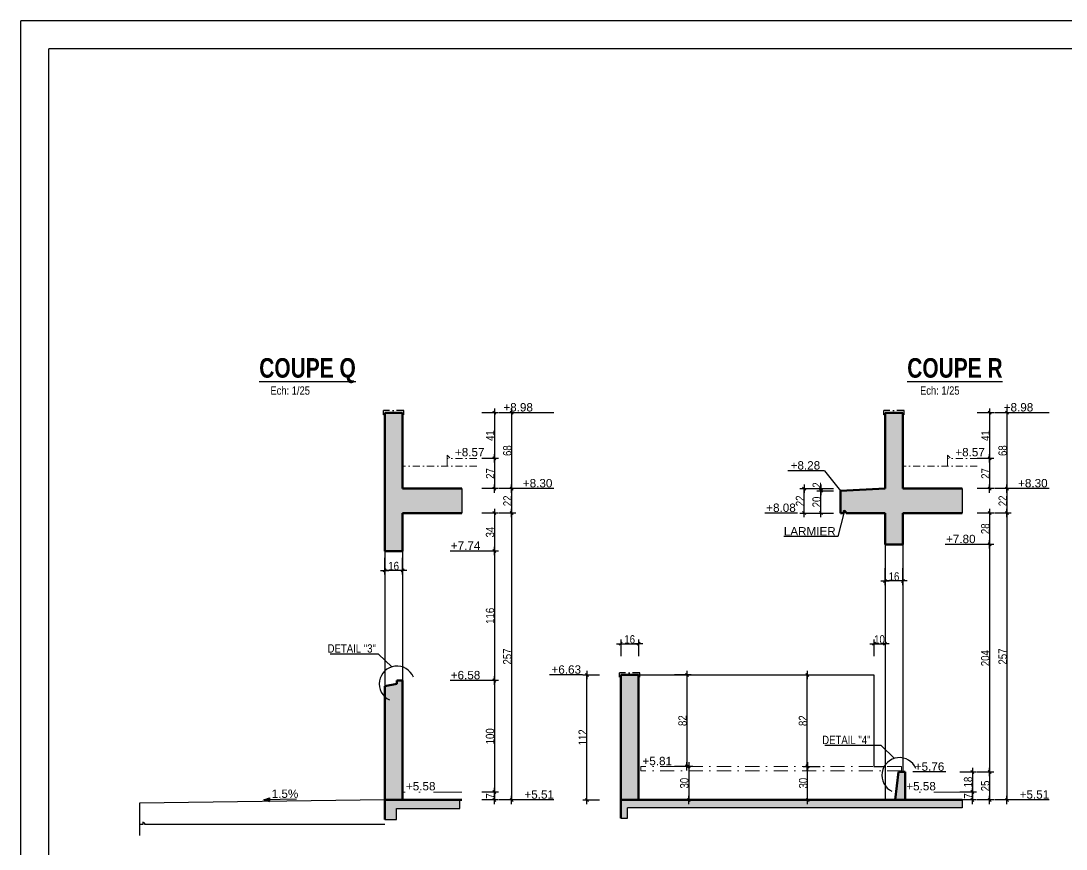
# Model space of a CAD drawing. Header units: millimetres. Extents: x 7120 to 15038, y -9128 to -4928.
# Drawn here: x 7120 to 8994, y -6412 to -4928 of the extents above; entities that cross this region are included whole.
import ezdxf
from ezdxf.enums import TextEntityAlignment as Align

# ---------------------------------------------------------------- set-up
doc = ezdxf.new("R2010")
doc.units = ezdxf.units.MM
doc.linetypes.add('TIRETPT2', pattern=[12.7, 6.35, -3.175, 0, -3.175])
doc.linetypes.add('TIRETPTX2', pattern=[50.8, 25.4, -12.7, 0, -12.7])
for name, color, linetype in [('01_Cad_2', 5, 'Continuous'), ('01_cote_gen', 4, 'Continuous'), ('01_linteaux', 2, 'Continuous'), ('01_poch_BN', 9, 'Continuous'), ('01_texte', 230, 'Continuous'), ('AA_COTES', 2, 'Continuous')]:
    doc.layers.add(name, color=color, linetype=linetype)
doc.layers.add('01_murs_coup', color=5, linetype='Continuous', lineweight=60)
doc.layers.add('01_tram_axes', color=2, linetype='TIRETPTX2', lineweight=9)
doc.styles.add('ARIAL', font='arial.ttf')
doc.styles.add('Arial Narrow', font='ARIALN.TTF')
doc.styles.add('impact', font='impact.ttf')
doc.styles.add('MATTE_TXT', font='arial.ttf')
doc.styles.add('STYLE2', font='ARIALN.TTF')
doc.dimstyles.new('JB25', dxfattribs={"dimscale": 0.1, "dimtxt": 150, "dimasz": 15, "dimexe": 0.1, "dimexo": 0.1, "dimgap": 0.09, "dimtad": 1, "dimdec": 1, "dimlfac": 0.5, "dimdsep": 46, "dimtxsty": 'STYLE2', "dimblk1": 'BOND_G', "dimblk2": 'BOND_D', "dimsah": 1, "dimcen": 1.5, "dimdle": 0.01, "dimse1": 1, "dimse2": 1, "dimclrd": 4, "dimclre": 2, "dimclrt": 6, "dimazin": 2, "dimtfac": 2.333333, "dimtdec": 1, "dimtix": 1, "dimtmove": 2, "dimatfit": 3, "dimldrblk": 'BOND_G', "dimfxl": 1, "dimtolj": 1, "dimtzin": 0, "dimarcsym": 0})

# ---------------------------------------------------------------- blocks, each defined once
blk = doc.blocks.new('BOND_G')
at = {"layer": 'AA_COTES', "color": 0}
for p, q in [((0, -5), (0, 15)), ((5, 0), (-5, 0)), ((1.8, 1.8), (-1.8, -1.8))]:
    blk.add_line(p, q, dxfattribs=at)
blk = doc.blocks.new('BOND_D')
at = {"layer": 'AA_COTES', "color": 0}
for p, q in [((5, 0), (-5, 0)), ((-1.8, -1.8), (1.8, 1.8)), ((0, 5), (0, -15))]:
    blk.add_line(p, q, dxfattribs=at)
blk = doc.blocks.new('*D361')
at = {"layer": '01_cote_gen', "color": 4, "lineweight": -2, "transparency": 16777216}
blk.add_line((7802.7, -5912.4), (7773.7, -5912.4), dxfattribs=at)
at = {"layer": 'DEFPOINTS', "color": 0}
for p in [(7772.2, -5912.4), (7772.2, -5918.4), (7804.2, -5918.4)]:
    blk.add_point(p, dxfattribs=at)
at = {"layer": '01_cote_gen', "color": 4, "lineweight": -2, "transparency": 16777216, "xscale": 1.5, "yscale": 1.5, "zscale": 1.5, "rotation": 180}
blk.add_blockref('BOND_D', (7772.2, -5912.4), dxfattribs=at)
at = {"layer": '01_cote_gen', "color": 4, "lineweight": -2, "transparency": 16777216, "xscale": 1.5, "yscale": 1.5, "zscale": 1.5}
blk.add_blockref('BOND_G', (7804.2, -5912.4), dxfattribs=at)
at = {"layer": '01_cote_gen', "color": 6, "transparency": 16777216, "insert": (7788.2, -5904.7), "char_height": 15, "attachment_point": 5, "style": 'STYLE2'}
blk.add_mtext('\\A1;16', dxfattribs=at)
blk = doc.blocks.new('*D354')
at = {"layer": '01_cote_gen', "color": 4, "lineweight": -2, "transparency": 16777216}
blk.add_line((7968.9, -5811.3), (7968.9, -5876.3), dxfattribs=at)
at = {"layer": 'DEFPOINTS', "color": 0}
for p in [(7930.2, -5809.8), (7839.1, -5877.8), (7968.9, -5877.8)]:
    blk.add_point(p, dxfattribs=at)
at = {"layer": '01_cote_gen', "color": 4, "lineweight": -2, "transparency": 16777216, "xscale": 1.5, "yscale": 1.5, "zscale": 1.5}
for name, p, rotation in [('BOND_G', (7968.9, -5809.8), 90), ('BOND_D', (7968.9, -5877.8), 270)]:
    blk.add_blockref(name, p, dxfattribs=dict(at, rotation=rotation))
at = {"layer": '01_cote_gen', "color": 6, "transparency": 16777216, "insert": (7961.2, -5843.8), "char_height": 15, "attachment_point": 5, "rotation": 90, "style": 'STYLE2'}
blk.add_mtext('\\A1;34', dxfattribs=at)
blk = doc.blocks.new('*D355')
at = {"layer": '01_cote_gen', "color": 4, "lineweight": -2, "transparency": 16777216}
blk.add_line((7968.9, -5879.3), (7968.9, -6108.3), dxfattribs=at)
at = {"layer": 'DEFPOINTS', "color": 0}
for p in [(7839.1, -5877.8), (7839.1, -6109.8), (7968.9, -6109.8)]:
    blk.add_point(p, dxfattribs=at)
at = {"layer": '01_cote_gen', "color": 4, "lineweight": -2, "transparency": 16777216, "xscale": 1.5, "yscale": 1.5, "zscale": 1.5}
for name, p, rotation in [('BOND_G', (7968.9, -5877.8), 90), ('BOND_D', (7968.9, -6109.8), 270)]:
    blk.add_blockref(name, p, dxfattribs=dict(at, rotation=rotation))
at = {"layer": '01_cote_gen', "color": 6, "transparency": 16777216, "insert": (7961.2, -5993.8), "char_height": 15, "attachment_point": 5, "rotation": 90, "style": 'STYLE2'}
blk.add_mtext('\\A1;116', dxfattribs=at)
blk = doc.blocks.new('*D356')
at = {"layer": '01_cote_gen', "color": 4, "lineweight": -2, "transparency": 16777216}
blk.add_line((7968.9, -6111.3), (7968.9, -6308.3), dxfattribs=at)
at = {"layer": 'DEFPOINTS', "color": 0}
for p in [(7961.4, -6109.8), (7928.3, -6309.8), (7968.9, -6309.8)]:
    blk.add_point(p, dxfattribs=at)
at = {"layer": '01_cote_gen', "color": 4, "lineweight": -2, "transparency": 16777216, "xscale": 1.5, "yscale": 1.5, "zscale": 1.5}
for name, p, rotation in [('BOND_G', (7968.9, -6109.8), 90), ('BOND_D', (7968.9, -6309.8), 270)]:
    blk.add_blockref(name, p, dxfattribs=dict(at, rotation=rotation))
at = {"layer": '01_cote_gen', "color": 6, "transparency": 16777216, "insert": (7961.2, -6209.8), "char_height": 15, "attachment_point": 5, "rotation": 90, "style": 'STYLE2'}
blk.add_mtext('\\A1;100', dxfattribs=at)
blk = doc.blocks.new('*D352')
at = {"layer": '01_cote_gen', "color": 4, "lineweight": -2, "transparency": 16777216}
blk.add_line((7999.8, -5767.3), (7999.8, -5808.3), dxfattribs=at)
at = {"layer": 'DEFPOINTS', "color": 0}
for p in [(7991.4, -5765.8), (7961.4, -5809.8), (7999.8, -5809.8)]:
    blk.add_point(p, dxfattribs=at)
at = {"layer": '01_cote_gen', "color": 4, "lineweight": -2, "transparency": 16777216, "xscale": 1.5, "yscale": 1.5, "zscale": 1.5}
for name, p, rotation in [('BOND_G', (7999.8, -5765.8), 90), ('BOND_D', (7999.8, -5809.8), 270)]:
    blk.add_blockref(name, p, dxfattribs=dict(at, rotation=rotation))
at = {"layer": '01_cote_gen', "color": 6, "transparency": 16777216, "insert": (7992.2, -5787.8), "char_height": 15, "attachment_point": 5, "rotation": 90, "style": 'STYLE2'}
blk.add_mtext('\\A1;22', dxfattribs=at)
blk = doc.blocks.new('*D357')
at = {"layer": '01_cote_gen', "color": 4, "lineweight": -2, "transparency": 16777216}
blk.add_line((7999.8, -5811.3), (7999.8, -6322.3), dxfattribs=at)
at = {"layer": 'DEFPOINTS', "color": 0}
for p in [(7992.3, -5809.8), (7999.8, -6323.8), (8007.2, -6323.8)]:
    blk.add_point(p, dxfattribs=at)
at = {"layer": '01_cote_gen', "color": 4, "lineweight": -2, "transparency": 16777216, "xscale": 1.5, "yscale": 1.5, "zscale": 1.5}
for name, p, rotation in [('BOND_G', (7999.8, -5809.8), 90), ('BOND_D', (7999.8, -6323.8), 270)]:
    blk.add_blockref(name, p, dxfattribs=dict(at, rotation=rotation))
at = {"layer": '01_cote_gen', "color": 6, "transparency": 16777216, "insert": (7992.1, -6066.8), "char_height": 15, "attachment_point": 5, "rotation": 90, "style": 'STYLE2'}
blk.add_mtext('\\A1;257', dxfattribs=at)
blk = doc.blocks.new('*D353')
at = {"layer": '01_cote_gen', "color": 4, "lineweight": -2, "transparency": 16777216}
blk.add_line((7968.9, -6311.3), (7968.9, -6322.3), dxfattribs=at)
at = {"layer": 'DEFPOINTS', "color": 0}
for p in [(7963.7, -6309.8), (7968.9, -6323.8), (7977.3, -6323.8)]:
    blk.add_point(p, dxfattribs=at)
at = {"layer": '01_cote_gen', "color": 4, "lineweight": -2, "transparency": 16777216, "xscale": 1.5, "yscale": 1.5, "zscale": 1.5}
for name, p, rotation in [('BOND_G', (7968.9, -6309.8), 90), ('BOND_D', (7968.9, -6323.8), 270)]:
    blk.add_blockref(name, p, dxfattribs=dict(at, rotation=rotation))
at = {"layer": '01_cote_gen', "color": 6, "transparency": 16777216, "insert": (7961.4, -6316.8), "char_height": 15, "attachment_point": 5, "rotation": 90, "style": 'STYLE2'}
blk.add_mtext('\\A1;7', dxfattribs=at)
blk = doc.blocks.new('*D358')
at = {"layer": '01_cote_gen', "color": 4, "lineweight": -2, "transparency": 16777216}
blk.add_line((7999.8, -5631.3), (7999.8, -5764.3), dxfattribs=at)
at = {"layer": 'DEFPOINTS', "color": 0}
for p in [(8007.2, -5629.8), (7992.3, -5765.8), (7999.8, -5765.8)]:
    blk.add_point(p, dxfattribs=at)
at = {"layer": '01_cote_gen', "color": 4, "lineweight": -2, "transparency": 16777216, "xscale": 1.5, "yscale": 1.5, "zscale": 1.5}
for name, p, rotation in [('BOND_G', (7999.8, -5629.8), 90), ('BOND_D', (7999.8, -5765.8), 270)]:
    blk.add_blockref(name, p, dxfattribs=dict(at, rotation=rotation))
at = {"layer": '01_cote_gen', "color": 6, "transparency": 16777216, "insert": (7992.1, -5697.8), "char_height": 15, "attachment_point": 5, "rotation": 90, "style": 'STYLE2'}
blk.add_mtext('\\A1;68', dxfattribs=at)
blk = doc.blocks.new('*D359')
at = {"layer": '01_cote_gen', "color": 4, "lineweight": -2, "transparency": 16777216}
blk.add_line((7968.9, -5631.3), (7968.9, -5710.3), dxfattribs=at)
at = {"layer": 'DEFPOINTS', "color": 0}
for p in [(7977.3, -5629.8), (7945.5, -5711.8), (7968.9, -5711.8)]:
    blk.add_point(p, dxfattribs=at)
at = {"layer": '01_cote_gen', "color": 4, "lineweight": -2, "transparency": 16777216, "xscale": 1.5, "yscale": 1.5, "zscale": 1.5}
for name, p, rotation in [('BOND_G', (7968.9, -5629.8), 90), ('BOND_D', (7968.9, -5711.8), 270)]:
    blk.add_blockref(name, p, dxfattribs=dict(at, rotation=rotation))
at = {"layer": '01_cote_gen', "color": 6, "transparency": 16777216, "insert": (7961.3, -5670.8), "char_height": 15, "attachment_point": 5, "rotation": 90, "style": 'STYLE2'}
blk.add_mtext('\\A1;41', dxfattribs=at)
blk = doc.blocks.new('*D360')
at = {"layer": '01_cote_gen', "color": 4, "lineweight": -2, "transparency": 16777216}
blk.add_line((7968.9, -5713.3), (7968.9, -5764.3), dxfattribs=at)
at = {"layer": 'DEFPOINTS', "color": 0}
for p in [(7961.4, -5711.8), (7945.5, -5765.8), (7968.9, -5765.8)]:
    blk.add_point(p, dxfattribs=at)
at = {"layer": '01_cote_gen', "color": 4, "lineweight": -2, "transparency": 16777216, "xscale": 1.5, "yscale": 1.5, "zscale": 1.5}
for name, p, rotation in [('BOND_G', (7968.9, -5711.8), 90), ('BOND_D', (7968.9, -5765.8), 270)]:
    blk.add_blockref(name, p, dxfattribs=dict(at, rotation=rotation))
at = {"layer": '01_cote_gen', "color": 6, "transparency": 16777216, "insert": (7961.3, -5738.8), "char_height": 15, "attachment_point": 5, "rotation": 90, "style": 'STYLE2'}
blk.add_mtext('\\A1;27', dxfattribs=at)
blk = doc.blocks.new('*D474')
at = {"layer": '01_cote_gen', "color": 4, "lineweight": -2, "transparency": 16777216}
blk.add_line((8700, -5931.2), (8671, -5931.2), dxfattribs=at)
at = {"layer": 'DEFPOINTS', "color": 0}
for p in [(8669.5, -5931.2), (8669.5, -5937.1), (8701.5, -5937.1)]:
    blk.add_point(p, dxfattribs=at)
at = {"layer": '01_cote_gen', "color": 4, "lineweight": -2, "transparency": 16777216, "xscale": 1.5, "yscale": 1.5, "zscale": 1.5, "rotation": 180}
blk.add_blockref('BOND_D', (8669.5, -5931.2), dxfattribs=at)
at = {"layer": '01_cote_gen', "color": 4, "lineweight": -2, "transparency": 16777216, "xscale": 1.5, "yscale": 1.5, "zscale": 1.5}
blk.add_blockref('BOND_G', (8701.5, -5931.2), dxfattribs=at)
at = {"layer": '01_cote_gen', "color": 6, "transparency": 16777216, "insert": (8685.5, -5923.5), "char_height": 15, "attachment_point": 5, "style": 'STYLE2'}
blk.add_mtext('\\A1;16', dxfattribs=at)
blk = doc.blocks.new('*D475')
at = {"layer": '01_cote_gen', "color": 4, "lineweight": -2, "transparency": 16777216}
blk.add_line((8524.4, -5808.3), (8524.4, -5767.3), dxfattribs=at)
at = {"layer": 'DEFPOINTS', "color": 0}
for p in [(8524.4, -5765.8), (8674.3, -5765.8), (8674.3, -5809.8)]:
    blk.add_point(p, dxfattribs=at)
at = {"layer": '01_cote_gen', "color": 4, "lineweight": -2, "transparency": 16777216, "xscale": 1.5, "yscale": 1.5, "zscale": 1.5}
for name, p, rotation in [('BOND_D', (8524.4, -5765.8), 90), ('BOND_G', (8524.4, -5809.8), 270)]:
    blk.add_blockref(name, p, dxfattribs=dict(at, rotation=rotation))
at = {"layer": '01_cote_gen', "color": 6, "transparency": 16777216, "insert": (8516.8, -5787.8), "char_height": 15, "attachment_point": 5, "rotation": 90, "style": 'STYLE2'}
blk.add_mtext('\\A1;22', dxfattribs=at)
blk = doc.blocks.new('*D476')
at = {"layer": '01_cote_gen', "color": 4, "lineweight": -2, "transparency": 16777216}
blk.add_line((8554.5, -5808.3), (8554.5, -5771.3), dxfattribs=at)
at = {"layer": 'DEFPOINTS', "color": 0}
for p in [(8554.5, -5769.8), (8594.3, -5769.8), (8594.3, -5809.8)]:
    blk.add_point(p, dxfattribs=at)
at = {"layer": '01_cote_gen', "color": 4, "lineweight": -2, "transparency": 16777216, "xscale": 1.5, "yscale": 1.5, "zscale": 1.5}
for name, p, rotation in [('BOND_D', (8554.5, -5769.8), 90), ('BOND_G', (8554.5, -5809.8), 270)]:
    blk.add_blockref(name, p, dxfattribs=dict(at, rotation=rotation))
at = {"layer": '01_cote_gen', "color": 6, "transparency": 16777216, "insert": (8546.8, -5789.8), "char_height": 15, "attachment_point": 5, "rotation": 90, "style": 'STYLE2'}
blk.add_mtext('\\A1;20', dxfattribs=at)
blk = doc.blocks.new('*D477')
at = {"layer": '01_cote_gen', "color": 4, "lineweight": -2, "transparency": 16777216}
blk.add_line((8554.5, -5768.3), (8554.5, -5767.3), dxfattribs=at)
at = {"layer": 'DEFPOINTS', "color": 0}
for p in [(8554.5, -5765.8), (8589.5, -5769.8), (8669.5, -5765.8)]:
    blk.add_point(p, dxfattribs=at)
at = {"layer": '01_cote_gen', "color": 4, "lineweight": -2, "transparency": 16777216, "xscale": 1.5, "yscale": 1.5, "zscale": 1.5}
for name, p, rotation in [('BOND_D', (8554.5, -5765.8), 90), ('BOND_G', (8554.5, -5769.8), 270)]:
    blk.add_blockref(name, p, dxfattribs=dict(at, rotation=rotation))
at = {"layer": '01_cote_gen', "color": 6, "transparency": 16777216, "insert": (8547, -5759.4), "char_height": 15, "attachment_point": 5, "rotation": 90, "style": 'STYLE2'}
blk.add_mtext('\\A1;2', dxfattribs=at)
blk = doc.blocks.new('*D478')
at = {"layer": '01_cote_gen', "color": 4, "lineweight": -2, "transparency": 16777216}
blk.add_line((8197, -6043.9), (8226, -6043.9), dxfattribs=at)
at = {"layer": 'DEFPOINTS', "color": 0}
for p in [(8227.5, -6043.9), (8195.5, -6099.8), (8227.5, -6099.8)]:
    blk.add_point(p, dxfattribs=at)
at = {"layer": '01_cote_gen', "color": 4, "lineweight": -2, "transparency": 16777216, "xscale": 1.5, "yscale": 1.5, "zscale": 1.5, "rotation": 180}
blk.add_blockref('BOND_G', (8195.5, -6043.9), dxfattribs=at)
at = {"layer": '01_cote_gen', "color": 4, "lineweight": -2, "transparency": 16777216, "xscale": 1.5, "yscale": 1.5, "zscale": 1.5}
blk.add_blockref('BOND_D', (8227.5, -6043.9), dxfattribs=at)
at = {"layer": '01_cote_gen', "color": 6, "transparency": 16777216, "insert": (8211.5, -6036.2), "char_height": 15, "attachment_point": 5, "style": 'STYLE2'}
blk.add_mtext('\\A1;16', dxfattribs=at)
blk = doc.blocks.new('*D479')
at = {"layer": '01_cote_gen', "color": 4, "lineweight": -2, "transparency": 16777216}
blk.add_line((8134.8, -6322.3), (8134.8, -6101.3), dxfattribs=at)
at = {"layer": 'DEFPOINTS', "color": 0}
for p in [(8134.8, -6099.8), (8204.2, -6099.8), (8195.5, -6323.8)]:
    blk.add_point(p, dxfattribs=at)
at = {"layer": '01_cote_gen', "color": 4, "lineweight": -2, "transparency": 16777216, "xscale": 1.5, "yscale": 1.5, "zscale": 1.5}
for name, p, rotation in [('BOND_D', (8134.8, -6099.8), 90), ('BOND_G', (8134.8, -6323.8), 270)]:
    blk.add_blockref(name, p, dxfattribs=dict(at, rotation=rotation))
at = {"layer": '01_cote_gen', "color": 6, "transparency": 16777216, "insert": (8127.3, -6211.8), "char_height": 15, "attachment_point": 5, "rotation": 90, "style": 'STYLE2'}
blk.add_mtext('\\A1;112', dxfattribs=at)
blk = doc.blocks.new('*D480')
at = {"layer": '01_cote_gen', "color": 4, "lineweight": -2, "transparency": 16777216}
blk.add_line((8314.1, -6101.3), (8314.1, -6262.3), dxfattribs=at)
at = {"layer": 'DEFPOINTS', "color": 0}
for p in [(8217.7, -6099.8), (8314.1, -6263.8), (8326.2, -6263.8)]:
    blk.add_point(p, dxfattribs=at)
at = {"layer": '01_cote_gen', "color": 4, "lineweight": -2, "transparency": 16777216, "xscale": 1.5, "yscale": 1.5, "zscale": 1.5}
for name, p, rotation in [('BOND_G', (8314.1, -6099.8), 90), ('BOND_D', (8314.1, -6263.8), 270)]:
    blk.add_blockref(name, p, dxfattribs=dict(at, rotation=rotation))
at = {"layer": '01_cote_gen', "color": 6, "transparency": 16777216, "insert": (8306.4, -6181.8), "char_height": 15, "attachment_point": 5, "rotation": 90, "style": 'STYLE2'}
blk.add_mtext('\\A1;82', dxfattribs=at)
blk = doc.blocks.new('*D481')
at = {"layer": '01_cote_gen', "color": 4, "lineweight": -2, "transparency": 16777216}
blk.add_line((8317.3, -6265.3), (8317.3, -6322.3), dxfattribs=at)
at = {"layer": 'DEFPOINTS', "color": 0}
for p in [(8304.8, -6263.8), (8304.8, -6323.8), (8317.3, -6323.8)]:
    blk.add_point(p, dxfattribs=at)
at = {"layer": '01_cote_gen', "color": 4, "lineweight": -2, "transparency": 16777216, "xscale": 1.5, "yscale": 1.5, "zscale": 1.5}
for name, p, rotation in [('BOND_G', (8317.3, -6263.8), 90), ('BOND_D', (8317.3, -6323.8), 270)]:
    blk.add_blockref(name, p, dxfattribs=dict(at, rotation=rotation))
at = {"layer": '01_cote_gen', "color": 6, "transparency": 16777216, "insert": (8309.6, -6293.8), "char_height": 15, "attachment_point": 5, "rotation": 90, "style": 'STYLE2'}
blk.add_mtext('\\A1;30', dxfattribs=at)
blk = doc.blocks.new('*D482')
at = {"layer": '01_cote_gen', "color": 4, "lineweight": -2, "transparency": 16777216}
blk.add_line((8857, -5631.3), (8857, -5710.3), dxfattribs=at)
at = {"layer": 'DEFPOINTS', "color": 0}
for p in [(8711.2, -5629.8), (8727.2, -5711.8), (8857, -5711.8)]:
    blk.add_point(p, dxfattribs=at)
at = {"layer": '01_cote_gen', "color": 4, "lineweight": -2, "transparency": 16777216, "xscale": 1.5, "yscale": 1.5, "zscale": 1.5}
for name, p, rotation in [('BOND_G', (8857, -5629.8), 90), ('BOND_D', (8857, -5711.8), 270)]:
    blk.add_blockref(name, p, dxfattribs=dict(at, rotation=rotation))
at = {"layer": '01_cote_gen', "color": 6, "transparency": 16777216, "insert": (8849.5, -5670.8), "char_height": 15, "attachment_point": 5, "rotation": 90, "style": 'STYLE2'}
blk.add_mtext('\\A1;41', dxfattribs=at)
blk = doc.blocks.new('*D483')
at = {"layer": '01_cote_gen', "color": 4, "lineweight": -2, "transparency": 16777216}
blk.add_line((8857, -5713.3), (8857, -5764.3), dxfattribs=at)
at = {"layer": 'DEFPOINTS', "color": 0}
for p in [(8849.5, -5711.8), (8821, -5765.8), (8857, -5765.8)]:
    blk.add_point(p, dxfattribs=at)
at = {"layer": '01_cote_gen', "color": 4, "lineweight": -2, "transparency": 16777216, "xscale": 1.5, "yscale": 1.5, "zscale": 1.5}
for name, p, rotation in [('BOND_G', (8857, -5711.8), 90), ('BOND_D', (8857, -5765.8), 270)]:
    blk.add_blockref(name, p, dxfattribs=dict(at, rotation=rotation))
at = {"layer": '01_cote_gen', "color": 6, "transparency": 16777216, "insert": (8849.5, -5738.8), "char_height": 15, "attachment_point": 5, "rotation": 90, "style": 'STYLE2'}
blk.add_mtext('\\A1;27', dxfattribs=at)
blk = doc.blocks.new('*D484')
at = {"layer": '01_cote_gen', "color": 4, "lineweight": -2, "transparency": 16777216}
blk.add_line((8857, -5811.3), (8857, -5864.3), dxfattribs=at)
at = {"layer": 'DEFPOINTS', "color": 0}
for p in [(8799.2, -5809.8), (8727.2, -5865.8), (8857, -5865.8)]:
    blk.add_point(p, dxfattribs=at)
at = {"layer": '01_cote_gen', "color": 4, "lineweight": -2, "transparency": 16777216, "xscale": 1.5, "yscale": 1.5, "zscale": 1.5}
for name, p, rotation in [('BOND_G', (8857, -5809.8), 90), ('BOND_D', (8857, -5865.8), 270)]:
    blk.add_blockref(name, p, dxfattribs=dict(at, rotation=rotation))
at = {"layer": '01_cote_gen', "color": 6, "transparency": 16777216, "insert": (8849.3, -5837.8), "char_height": 15, "attachment_point": 5, "rotation": 90, "style": 'STYLE2'}
blk.add_mtext('\\A1;28', dxfattribs=at)
blk = doc.blocks.new('*D485')
at = {"layer": '01_cote_gen', "color": 4, "lineweight": -2, "transparency": 16777216}
blk.add_line((8857, -5867.3), (8857, -6272.3), dxfattribs=at)
at = {"layer": 'DEFPOINTS', "color": 0}
for p in [(8727.2, -5865.8), (8804.2, -6273.8), (8857, -6273.8)]:
    blk.add_point(p, dxfattribs=at)
at = {"layer": '01_cote_gen', "color": 4, "lineweight": -2, "transparency": 16777216, "xscale": 1.5, "yscale": 1.5, "zscale": 1.5}
for name, p, rotation in [('BOND_G', (8857, -5865.8), 90), ('BOND_D', (8857, -6273.8), 270)]:
    blk.add_blockref(name, p, dxfattribs=dict(at, rotation=rotation))
at = {"layer": '01_cote_gen', "color": 6, "transparency": 16777216, "insert": (8849.3, -6069.8), "char_height": 15, "attachment_point": 5, "rotation": 90, "style": 'STYLE2'}
blk.add_mtext('\\A1;204', dxfattribs=at)
blk = doc.blocks.new('*D486')
at = {"layer": '01_cote_gen', "color": 4, "lineweight": -2, "transparency": 16777216}
blk.add_line((8826.2, -6275.3), (8826.2, -6308.3), dxfattribs=at)
at = {"layer": 'DEFPOINTS', "color": 0}
for p in [(8804.2, -6273.8), (8811.5, -6309.8), (8826.2, -6309.8)]:
    blk.add_point(p, dxfattribs=at)
at = {"layer": '01_cote_gen', "color": 4, "lineweight": -2, "transparency": 16777216, "xscale": 1.5, "yscale": 1.5, "zscale": 1.5}
for name, p, rotation in [('BOND_G', (8826.2, -6273.8), 90), ('BOND_D', (8826.2, -6309.8), 270)]:
    blk.add_blockref(name, p, dxfattribs=dict(at, rotation=rotation))
at = {"layer": '01_cote_gen', "color": 6, "transparency": 16777216, "insert": (8818.5, -6291.8), "char_height": 15, "attachment_point": 5, "rotation": 90, "style": 'STYLE2'}
blk.add_mtext('\\A1;18', dxfattribs=at)
blk = doc.blocks.new('*D487')
at = {"layer": '01_cote_gen', "color": 4, "lineweight": -2, "transparency": 16777216}
blk.add_line((8826.2, -6311.3), (8826.2, -6322.3), dxfattribs=at)
at = {"layer": 'DEFPOINTS', "color": 0}
for p in [(8817.2, -6309.8), (8817.2, -6323.8), (8826.2, -6323.8)]:
    blk.add_point(p, dxfattribs=at)
at = {"layer": '01_cote_gen', "color": 4, "lineweight": -2, "transparency": 16777216, "xscale": 1.5, "yscale": 1.5, "zscale": 1.5}
for name, p, rotation in [('BOND_G', (8826.2, -6309.8), 90), ('BOND_D', (8826.2, -6323.8), 270)]:
    blk.add_blockref(name, p, dxfattribs=dict(at, rotation=rotation))
at = {"layer": '01_cote_gen', "color": 6, "transparency": 16777216, "insert": (8818.7, -6316.8), "char_height": 15, "attachment_point": 5, "rotation": 90, "style": 'STYLE2'}
blk.add_mtext('\\A1;7', dxfattribs=at)
blk = doc.blocks.new('*D488')
at = {"layer": '01_cote_gen', "color": 4, "lineweight": -2, "transparency": 16777216}
blk.add_line((8857, -6275.3), (8857, -6322.3), dxfattribs=at)
at = {"layer": 'DEFPOINTS', "color": 0}
for p in [(8842.4, -6273.8), (8833.7, -6323.8), (8857, -6323.8)]:
    blk.add_point(p, dxfattribs=at)
at = {"layer": '01_cote_gen', "color": 4, "lineweight": -2, "transparency": 16777216, "xscale": 1.5, "yscale": 1.5, "zscale": 1.5}
for name, p, rotation in [('BOND_G', (8857, -6273.8), 90), ('BOND_D', (8857, -6323.8), 270)]:
    blk.add_blockref(name, p, dxfattribs=dict(at, rotation=rotation))
at = {"layer": '01_cote_gen', "color": 6, "transparency": 16777216, "insert": (8849.3, -6298.8), "char_height": 15, "attachment_point": 5, "rotation": 90, "style": 'STYLE2'}
blk.add_mtext('\\A1;25', dxfattribs=at)
blk = doc.blocks.new('*D489')
at = {"layer": '01_cote_gen', "color": 4, "lineweight": -2, "transparency": 16777216}
blk.add_line((8888, -5631.3), (8888, -5764.3), dxfattribs=at)
at = {"layer": 'DEFPOINTS', "color": 0}
for p in [(8864.5, -5629.8), (8864.5, -5765.8), (8888, -5765.8)]:
    blk.add_point(p, dxfattribs=at)
at = {"layer": '01_cote_gen', "color": 4, "lineweight": -2, "transparency": 16777216, "xscale": 1.5, "yscale": 1.5, "zscale": 1.5}
for name, p, rotation in [('BOND_G', (8888, -5629.8), 90), ('BOND_D', (8888, -5765.8), 270)]:
    blk.add_blockref(name, p, dxfattribs=dict(at, rotation=rotation))
at = {"layer": '01_cote_gen', "color": 6, "transparency": 16777216, "insert": (8880.4, -5697.8), "char_height": 15, "attachment_point": 5, "rotation": 90, "style": 'STYLE2'}
blk.add_mtext('\\A1;68', dxfattribs=at)
blk = doc.blocks.new('*D490')
at = {"layer": '01_cote_gen', "color": 4, "lineweight": -2, "transparency": 16777216}
blk.add_line((8888, -5767.3), (8888, -5808.3), dxfattribs=at)
at = {"layer": 'DEFPOINTS', "color": 0}
for p in [(8880.5, -5765.8), (8864.5, -5809.8), (8888, -5809.8)]:
    blk.add_point(p, dxfattribs=at)
at = {"layer": '01_cote_gen', "color": 4, "lineweight": -2, "transparency": 16777216, "xscale": 1.5, "yscale": 1.5, "zscale": 1.5}
for name, p, rotation in [('BOND_G', (8888, -5765.8), 90), ('BOND_D', (8888, -5809.8), 270)]:
    blk.add_blockref(name, p, dxfattribs=dict(at, rotation=rotation))
at = {"layer": '01_cote_gen', "color": 6, "transparency": 16777216, "insert": (8880.5, -5787.8), "char_height": 15, "attachment_point": 5, "rotation": 90, "style": 'STYLE2'}
blk.add_mtext('\\A1;22', dxfattribs=at)
blk = doc.blocks.new('*D491')
at = {"layer": '01_cote_gen', "color": 4, "lineweight": -2, "transparency": 16777216}
blk.add_line((8888, -5811.3), (8888, -6322.3), dxfattribs=at)
at = {"layer": 'DEFPOINTS', "color": 0}
for p in [(8865.5, -5809.8), (8865.5, -6323.8), (8888, -6323.8)]:
    blk.add_point(p, dxfattribs=at)
at = {"layer": '01_cote_gen', "color": 4, "lineweight": -2, "transparency": 16777216, "xscale": 1.5, "yscale": 1.5, "zscale": 1.5}
for name, p, rotation in [('BOND_G', (8888, -5809.8), 90), ('BOND_D', (8888, -6323.8), 270)]:
    blk.add_blockref(name, p, dxfattribs=dict(at, rotation=rotation))
at = {"layer": '01_cote_gen', "color": 6, "transparency": 16777216, "insert": (8880.4, -6066.8), "char_height": 15, "attachment_point": 5, "rotation": 90, "style": 'STYLE2'}
blk.add_mtext('\\A1;257', dxfattribs=at)
blk = doc.blocks.new('*D510')
at = {"layer": '01_cote_gen', "color": 4, "lineweight": -2, "transparency": 16777216}
blk.add_line((8651, -6043.9), (8668, -6043.9), dxfattribs=at)
at = {"layer": 'DEFPOINTS', "color": 0}
for p in [(8669.5, -6043.9), (8669.5, -6081.8), (8649.5, -6099.8)]:
    blk.add_point(p, dxfattribs=at)
at = {"layer": '01_cote_gen', "color": 4, "lineweight": -2, "transparency": 16777216, "xscale": 1.5, "yscale": 1.5, "zscale": 1.5, "rotation": 180}
blk.add_blockref('BOND_G', (8649.5, -6043.9), dxfattribs=at)
at = {"layer": '01_cote_gen', "color": 4, "lineweight": -2, "transparency": 16777216, "xscale": 1.5, "yscale": 1.5, "zscale": 1.5}
blk.add_blockref('BOND_D', (8669.5, -6043.9), dxfattribs=at)
at = {"layer": '01_cote_gen', "color": 6, "transparency": 16777216, "insert": (8659.5, -6036.2), "char_height": 15, "attachment_point": 5, "style": 'STYLE2'}
blk.add_mtext('\\A1;10', dxfattribs=at)
blk = doc.blocks.new('*D511')
at = {"layer": '01_cote_gen', "color": 4, "lineweight": -2, "transparency": 16777216}
blk.add_line((8530.4, -6322.3), (8530.4, -6265.3), dxfattribs=at)
at = {"layer": 'DEFPOINTS', "color": 0}
for p in [(8530.4, -6263.8), (8550.7, -6263.8), (8542.6, -6323.8)]:
    blk.add_point(p, dxfattribs=at)
at = {"layer": '01_cote_gen', "color": 4, "lineweight": -2, "transparency": 16777216, "xscale": 1.5, "yscale": 1.5, "zscale": 1.5}
for name, p, rotation in [('BOND_D', (8530.4, -6263.8), 90), ('BOND_G', (8530.4, -6323.8), 270)]:
    blk.add_blockref(name, p, dxfattribs=dict(at, rotation=rotation))
at = {"layer": '01_cote_gen', "color": 6, "transparency": 16777216, "insert": (8522.7, -6293.8), "char_height": 15, "attachment_point": 5, "rotation": 90, "style": 'STYLE2'}
blk.add_mtext('\\A1;30', dxfattribs=at)
blk = doc.blocks.new('*D512')
at = {"layer": '01_cote_gen', "color": 4, "lineweight": -2, "transparency": 16777216}
blk.add_line((8530, -6262.3), (8530, -6101.3), dxfattribs=at)
at = {"layer": 'DEFPOINTS', "color": 0}
for p in [(8530, -6099.8), (8539.6, -6099.8), (8552.9, -6263.8)]:
    blk.add_point(p, dxfattribs=at)
at = {"layer": '01_cote_gen', "color": 4, "lineweight": -2, "transparency": 16777216, "xscale": 1.5, "yscale": 1.5, "zscale": 1.5}
for name, p, rotation in [('BOND_D', (8530, -6099.8), 90), ('BOND_G', (8530, -6263.8), 270)]:
    blk.add_blockref(name, p, dxfattribs=dict(at, rotation=rotation))
at = {"layer": '01_cote_gen', "color": 6, "transparency": 16777216, "insert": (8522.3, -6181.8), "char_height": 15, "attachment_point": 5, "rotation": 90, "style": 'STYLE2'}
blk.add_mtext('\\A1;82', dxfattribs=at)

msp = doc.modelspace()

# ---------------------------------------------------------------- hatches: boundary and pattern name
at = {"layer": '01_poch_BN'}
h = msp.add_hatch(color=256, dxfattribs=at)
h.dxf.hatch_style = 1
h.paths.add_polyline_path([(7910.67, -5765.76), (7804.18, -5765.76), (7804.18, -5629.76), (7772.18, -5629.76), (7772.18, -5877.76), (7804.18, -5877.76), (7804.18, -5809.76), (7910.67, -5809.76)])
h.paths.add_polyline_path([(7804.18, -6109.76), (7794.18, -6109.76), (7794.18, -6115.76), (7772.18, -6119.76), (7772.18, -6323.76), (7804.18, -6323.76)])
h.paths.add_polyline_path([(7906.95, -6323.76), (7772.18, -6323.76), (7772.18, -6359.13), (7793.5, -6359.13), (7793.5, -6339.25), (7906.95, -6339.25)])
h = msp.add_hatch(color=256, dxfattribs=at)
h.dxf.hatch_style = 1
h.paths.add_polyline_path([(8227.53, -6099.76), (8195.53, -6099.76), (8195.53, -6323.76), (8227.53, -6323.76)])
h.paths.add_polyline_path([(8808.01, -6323.76), (8195.53, -6323.76), (8195.53, -6356.66), (8207.46, -6356.66), (8207.46, -6338.16), (8808.01, -6338.16)])
h.paths.add_polyline_path([(8705.53, -6273.76), (8693.53, -6273.76), (8687.53, -6323.76), (8705.53, -6323.76)])
h.paths.add_polyline_path([(8808.01, -5765.76), (8701.53, -5765.76), (8701.53, -5629.76), (8669.53, -5629.76), (8669.53, -5765.76), (8589.53, -5769.76), (8589.53, -5809.76), (8595.53, -5809.76), (8595.53, -5805.76, -0.4142136), (8599.53, -5809.76), (8669.53, -5809.76), (8669.53, -5865.76), (8701.53, -5865.76), (8701.53, -5809.76), (8808.01, -5809.76)])

# ---------------------------------------------------------------- linework, layer by layer
at = {"layer": '01_Cad_2'}
for p in [(15037.97, -4927.54), (7119.72, -9127.54)]:
    msp.add_line(p, (7119.72, -4927.54), dxfattribs=at)
at = {"layer": '01_Cad_2', "color": 2}
for p in [(14987.97, -4977.54), (7169.72, -9077.54)]:
    msp.add_line(p, (7169.72, -4977.54), dxfattribs=at)
at = {"layer": '01_linteaux', "linetype": 'TIRETPT2', "ltscale": 7}
for p, q in [((7770.16, -5633.72), (7770.16, -5625.76)), ((7770.16, -5633.72), (7771.65, -5632.29)), ((7806.18, -5633.72), (7804.69, -5632.29)), ((7806.18, -5633.72), (7806.18, -5625.76)), ((8667.5, -5633.72), (8667.5, -5625.76)), ((8667.5, -5633.72), (8669, -5632.29)), ((8703.53, -5633.72), (8702.03, -5632.29)), ((8703.53, -5633.72), (8703.53, -5625.76)), ((8193.5, -6103.72), (8193.5, -6095.76)), ((8193.5, -6103.72), (8195, -6102.29)), ((8229.53, -6103.72), (8228.03, -6102.29)), ((8229.53, -6103.72), (8229.53, -6095.76))]:
    msp.add_line(p, q, dxfattribs=at)
at = {"layer": '01_linteaux', "linetype": 'TIRETPT2', "ltscale": 2}
for p, q in [((7806.18, -5625.76), (7770.16, -5625.76)), ((8703.53, -5625.76), (8667.5, -5625.76)), ((8229.53, -6095.76), (8193.5, -6095.76))]:
    msp.add_line(p, q, dxfattribs=at)
at = {"layer": '01_linteaux'}
for p, q in [((8669.53, -5865.76), (8669.53, -6323.76)), ((8701.53, -5865.76), (8701.53, -6273.76)), ((7772.18, -5877.76), (7772.18, -6119.76)), ((7804.18, -5877.76), (7804.18, -6109.76)), ((8227.53, -6099.76), (8649.53, -6099.76)), ((8649.53, -6099.76), (8649.53, -6263.76)), ((8649.53, -6263.76), (8669.53, -6263.76)), ((7772.18, -6323.76), (7332.18, -6329.76)), ((7332.18, -6329.76), (7332.18, -6367.76)), ((7338.18, -6367.76), (7332.18, -6367.76)), ((7332.18, -6367.76), (7332.18, -6387.75)), ((7338.18, -6363.76), (7338.18, -6367.76)), ((7772.18, -6367.76), (7342.18, -6367.76))]:
    msp.add_line(p, q, dxfattribs=at)
msp.add_arc((7338.18, -6367.76), 4, 0, 90, dxfattribs=at)
at = {"layer": '01_murs_coup'}
for p, q in [((7804.18, -5629.76), (7772.18, -5629.76)), ((7772.18, -5877.76), (7772.18, -5629.76)), ((7804.18, -5765.76), (7804.18, -5629.76)), ((8701.53, -5629.76), (8669.53, -5629.76)), ((8669.53, -5765.76), (8669.53, -5629.76)), ((8701.53, -5765.76), (8701.53, -5629.76)), ((7910.67, -5765.76), (7804.18, -5765.76)), ((8589.53, -5769.76), (8669.53, -5765.76)), ((8589.53, -5809.76), (8589.53, -5769.76)), ((8808.01, -5765.76), (8701.53, -5765.76)), ((7910.67, -5809.76), (7804.18, -5809.76)), ((7804.18, -5877.76), (7804.18, -5809.76)), ((8595.53, -5809.76), (8589.53, -5809.76)), ((8669.53, -5809.76), (8599.53, -5809.76)), ((8669.53, -5865.76), (8669.53, -5809.76)), ((8808.01, -5809.76), (8701.53, -5809.76)), ((8701.53, -5865.76), (8701.53, -5809.76)), ((8701.53, -5865.76), (8669.53, -5865.76)), ((7804.18, -5877.76), (7772.18, -5877.76)), ((7794.18, -6115.76), (7794.18, -6109.76)), ((7804.18, -6109.76), (7794.18, -6109.76)), ((7794.18, -6109.76), (7794.18, -6115.76)), ((7804.18, -6109.76), (7794.18, -6109.76)), ((7804.18, -6323.76), (7804.18, -6109.76)), ((8227.53, -6099.76), (8195.53, -6099.76)), ((8195.53, -6099.76), (8195.53, -6356.66)), ((8227.53, -6099.76), (8227.53, -6323.76)), ((7772.18, -6119.76), (7794.18, -6115.76)), ((7772.18, -6119.76), (7794.18, -6115.76)), ((7772.18, -6119.76), (7772.18, -6323.76)), ((8687.53, -6323.76), (8693.53, -6273.76)), ((8705.53, -6273.76), (8693.53, -6273.76)), ((8705.53, -6323.76), (8705.53, -6273.76)), ((7910.67, -6323.76), (7772.18, -6323.76)), ((7772.18, -6323.76), (7772.18, -6359.13)), ((8808.01, -6323.76), (8195.53, -6323.76))]:
    msp.add_line(p, q, dxfattribs=at)
msp.add_lwpolyline([(8595.53, -5809.76), (8595.53, -5805.76, -0.4142136), (8599.53, -5809.76)], format="xyb", dxfattribs=at)
at = {"layer": '01_poch_BN'}
for p, q in [((7910.67, -5765.76), (7910.67, -5809.76)), ((8808.01, -5765.76), (8808.01, -5809.76)), ((7906.95, -6339.25), (7906.95, -6323.76)), ((7793.5, -6359.13), (7793.5, -6339.25)), ((7793.5, -6339.25), (7906.95, -6339.25)), ((8808.01, -6338.16), (8207.46, -6338.16)), ((8207.46, -6356.66), (8207.46, -6338.16)), ((7772.18, -6359.13), (7793.5, -6359.13)), ((8195.53, -6356.66), (8207.46, -6356.66))]:
    msp.add_line(p, q, dxfattribs=at)
at = {"layer": '01_poch_BN', "ltscale": 2}
msp.add_line((8808.01, -6323.76), (8808.01, -6338.16), dxfattribs=at)
at = {"layer": '01_texte'}
for p, q in [((8075.6, -5629.76), (8007.2, -5629.76)), ((8963.74, -5629.76), (8895.34, -5629.76)), ((8560.63, -5733.84), (8494.86, -5733.84)), ((8560.63, -5733.84), (8589.53, -5769.76)), ((8075.6, -5765.76), (8007.2, -5765.76)), ((8963.74, -5765.76), (8895.34, -5765.76)), ((8512.16, -5809.76), (8453.61, -5809.76)), ((8595.53, -5809.76), (8584.83, -5851.98)), ((8584.83, -5851.98), (8488.06, -5851.98)), ((8834.5, -5865.76), (8777.47, -5865.76)), ((7946.37, -5877.76), (7889.33, -5877.76)), ((7760.85, -6062.59), (7674.53, -6062.59)), ((7784.78, -6085.43), (7760.85, -6062.59)), ((7946.37, -6109.76), (7889.33, -6109.76)), ((8126.95, -6099.76), (8067.76, -6099.76)), ((8662.2, -6226.59), (8561.5, -6226.59)), ((8686.12, -6249.43), (8662.2, -6226.59)), ((8778.5, -6273.76), (8719.3, -6273.76)), ((7555.39, -6323.42), (7565.62, -6320.14)), ((7614.21, -6322.55), (7555.39, -6323.42)), ((7555.39, -6323.42), (7565.62, -6326.7)), ((7565.62, -6320.14), (7565.62, -6326.7)), ((8075.6, -6323.76), (8007.2, -6323.76)), ((8963.74, -6323.76), (8895.34, -6323.76))]:
    msp.add_line(p, q, dxfattribs=at)
for centre in [(7794.18, -6115.76), (8695.53, -6279.76)]:
    msp.add_arc(centre, 31.75, 22.55429, 244.528, dxfattribs=at)
msp.add_solid([(7565.62, -6320.14), (7555.39, -6323.42), (7565.62, -6326.7)], dxfattribs=at)
at = {"layer": '01_tram_axes'}
for p, q in [((7884.18, -5725.76), (7884.18, -5706.19)), ((7884.18, -5706.19), (7888.87, -5710.47)), ((8781.53, -5725.76), (8781.53, -5706.19)), ((8781.53, -5706.19), (8786.22, -5710.47)), ((8698.73, -6263.76), (8231.53, -6263.76)), ((8231.53, -6263.76), (8231.53, -6271.76)), ((8698.73, -6271.76), (8231.53, -6271.76)), ((8698.73, -6271.76), (8698.73, -6263.76))]:
    msp.add_line(p, q, dxfattribs=at)
at = {"layer": '01_tram_axes', "ltscale": 0.5}
for p, q in [((7937.19, -5711.76), (7884.18, -5711.76)), ((8834.54, -5711.76), (8781.53, -5711.76)), ((7937.19, -5725.76), (7804.18, -5725.76)), ((8834.54, -5725.76), (8701.53, -5725.76))]:
    msp.add_line(p, q, dxfattribs=at)
at = {"layer": '01_tram_axes', "ltscale": 2}
for p, q in [((7910.67, -6309.76), (7804.18, -6309.76)), ((8808.01, -6309.76), (8705.53, -6309.76))]:
    msp.add_line(p, q, dxfattribs=at)

# ---------------------------------------------------------------- texts
at = {"layer": '01_texte', "style": 'impact'}
for s, p in [('%%UCOUPE Q', (7633.73, -5577.49)), ('%%UCOUPE R', (8794.78, -5577.49))]:
    msp.add_text(s, height=35, dxfattribs=at).set_placement(p, align=Align.BOTTOM_CENTER)
at = {"layer": '01_texte', "style": 'MATTE_TXT', "width": 0.8}
for p in [(7602.67, -5602.05), (8767.67, -5602.05)]:
    msp.add_text('Ech: 1/25', height=15, dxfattribs=at).set_placement(p, align=Align.BOTTOM_CENTER)
at = {"layer": '01_texte'}
for s, style, p in [('+8.98', 'ARIAL', (7984.92, -5627.6)), ('+8.98', 'ARIAL', (8882.27, -5627.6)), ('+8.57', 'ARIAL', (7898.09, -5707.98)), ('+8.57', 'ARIAL', (8795.43, -5707.98)), ('+8.28', 'ARIAL', (8500.1, -5731.68)), ('+8.30', 'ARIAL', (8019.88, -5763.6)), ('+8.30', 'ARIAL', (8908.01, -5763.6)), ('+8.08', 'ARIAL', (8456.34, -5807.6)), ('LARMIER', 'ARIAL', (8487.87, -5849.82)), ('+7.74', 'ARIAL', (7890.65, -5875.6)), ('+7.80', 'ARIAL', (8778.77, -5863.6)), ('DETAIL "3"', 'Arial Narrow', (7669.73, -6059.84)), ('+6.63', 'ARIAL', (8071.23, -6097.6)), ('+6.58', 'ARIAL', (7890.56, -6107.6)), ('DETAIL "4"', 'Arial Narrow', (8556.69, -6223.84)), ('+5.81', 'ARIAL', (8234.42, -6261.6)), ('+5.76', 'ARIAL', (8722.73, -6271.6)), ('+5.58', 'ARIAL', (7810.2, -6306.74)), ('+5.58', 'ARIAL', (8707.54, -6306.74)), ('1.5%%%', 'ARIAL', (7569.45, -6320.23)), ('+5.51', 'ARIAL', (8022.72, -6321.6)), ('+5.51', 'ARIAL', (8910.86, -6321.6))]:
    msp.add_text(s, height=15, dxfattribs=dict(at, style=style)).set_placement(p)

# ---------------------------------------------------------------- dimensions: what is measured, and where the dimension line sits
at = {"layer": '01_cote_gen'}
for base, p1, p2, angle, picture, middle in [((7968.87, -5711.76), (7977.25, -5629.76), (7945.54, -5711.76), 90, '*D359', (7961.33, -5670.76)), ((7999.75, -5765.76), (8007.2, -5629.76), (7992.25, -5765.76), 90, '*D358', (7992.09, -5697.76)), ((8857, -5711.76), (8711.19, -5629.76), (8727.19, -5711.76), 90, '*D482', (8849.46, -5670.76)), ((8888.02, -5765.76), (8864.5, -5629.76), (8864.5, -5765.76), 90, '*D489', (8880.35, -5697.76)), ((7968.87, -5765.76), (7961.37, -5711.76), (7945.54, -5765.76), 90, '*D360', (7961.33, -5738.76)), ((8857, -5765.76), (8849.5, -5711.76), (8820.98, -5765.76), 90, '*D483', (8849.46, -5738.76)), ((7999.75, -5809.76), (7991.37, -5765.76), (7961.37, -5809.76), 90, '*D352', (7992.21, -5787.76)), ((8524.35, -5765.76), (8674.27, -5809.76), (8674.27, -5765.76), 90, '*D475', (8516.81, -5787.76)), ((8554.51, -5769.76), (8594.27, -5809.76), (8594.27, -5769.76), 90, '*D476', (8546.85, -5789.76)), ((8888.02, -5809.76), (8880.52, -5765.76), (8864.5, -5809.76), 90, '*D490', (8880.48, -5787.76)), ((7968.87, -5877.76), (7930.16, -5809.76), (7839.05, -5877.76), 90, '*D354', (7961.2, -5843.76)), ((7999.75, -6323.76), (7992.25, -5809.76), (8007.2, -6323.76), 90, '*D357', (7992.09, -6066.76)), ((8857, -5865.76), (8799.16, -5809.76), (8727.19, -5865.76), 90, '*D484', (8849.34, -5837.76)), ((8888.02, -6323.76), (8865.52, -5809.76), (8865.52, -6323.76), 90, '*D491', (8880.35, -6066.76)), ((8857, -6273.76), (8727.19, -5865.76), (8804.16, -6273.76), 90, '*D485', (8849.34, -6069.76)), ((7968.87, -6109.76), (7839.05, -5877.76), (7839.05, -6109.76), 90, '*D355', (7961.2, -5993.76)), ((7772.18, -5912.38), (7804.18, -5918.35), (7772.18, -5918.35), 180, '*D361', (7788.18, -5904.71)), ((8669.53, -5931.18), (8701.53, -5937.15), (8669.53, -5937.15), 180, '*D474', (8685.53, -5923.51)), ((7968.87, -6309.76), (7961.37, -6109.76), (7928.3, -6309.76), 90, '*D356', (7961.2, -6209.76)), ((8134.82, -6099.76), (8195.53, -6323.76), (8204.21, -6099.76), 90, '*D479', (8127.28, -6211.76)), ((8314.1, -6263.76), (8217.67, -6099.76), (8326.21, -6263.76), 90, '*D480', (8306.43, -6181.76)), ((8529.97, -6099.76), (8552.91, -6263.76), (8539.58, -6099.76), 90, '*D512', (8522.3, -6181.76)), ((8317.29, -6323.76), (8304.75, -6263.76), (8304.75, -6323.76), 90, '*D481', (8309.62, -6293.76)), ((8530.41, -6263.76), (8542.64, -6323.76), (8550.66, -6263.76), 90, '*D511', (8522.74, -6293.76)), ((8826.21, -6309.76), (8804.16, -6273.76), (8811.47, -6309.76), 90, '*D486', (8818.54, -6291.76)), ((8857, -6323.76), (8842.39, -6273.76), (8833.71, -6323.76), 90, '*D488', (8849.34, -6298.76)), ((7968.87, -6323.76), (7963.71, -6309.76), (7977.25, -6323.76), 90, '*D353', (7961.36, -6316.76)), ((8826.21, -6323.76), (8817.22, -6309.76), (8817.22, -6323.76), 90, '*D487', (8818.7, -6316.76))]:
    dim = msp.add_linear_dim(base=base, p1=p1, p2=p2, angle=angle, dimstyle='JB25', dxfattribs=at)
    dim.commit()
    dim.dimension.update_dxf_attribs({"geometry": picture, "text_midpoint": middle})
dim = msp.add_linear_dim(base=(8554.51, -5765.76), p1=(8589.53, -5769.76), p2=(8669.53, -5765.76), angle=90, dimstyle='JB25', dxfattribs=at)
dim.commit()
dim.dimension.update_dxf_attribs({"geometry": '*D477', "text_midpoint": (8546.97, -5759.4), "dimtype": 160})
for base, p1, p2, picture, middle in [((8227.53, -6043.88), (8195.53, -6099.76), (8227.53, -6099.76), '*D478', (8211.53, -6036.21)), ((8669.53, -6043.88), (8649.53, -6099.76), (8669.53, -6081.83), '*D510', (8659.53, -6036.21))]:
    dim = msp.add_linear_dim(base=base, p1=p1, p2=p2, dimstyle='JB25', dxfattribs=at)
    dim.commit()
    dim.dimension.update_dxf_attribs({"geometry": picture, "text_midpoint": middle})

doc.saveas('drawing.dxf')
